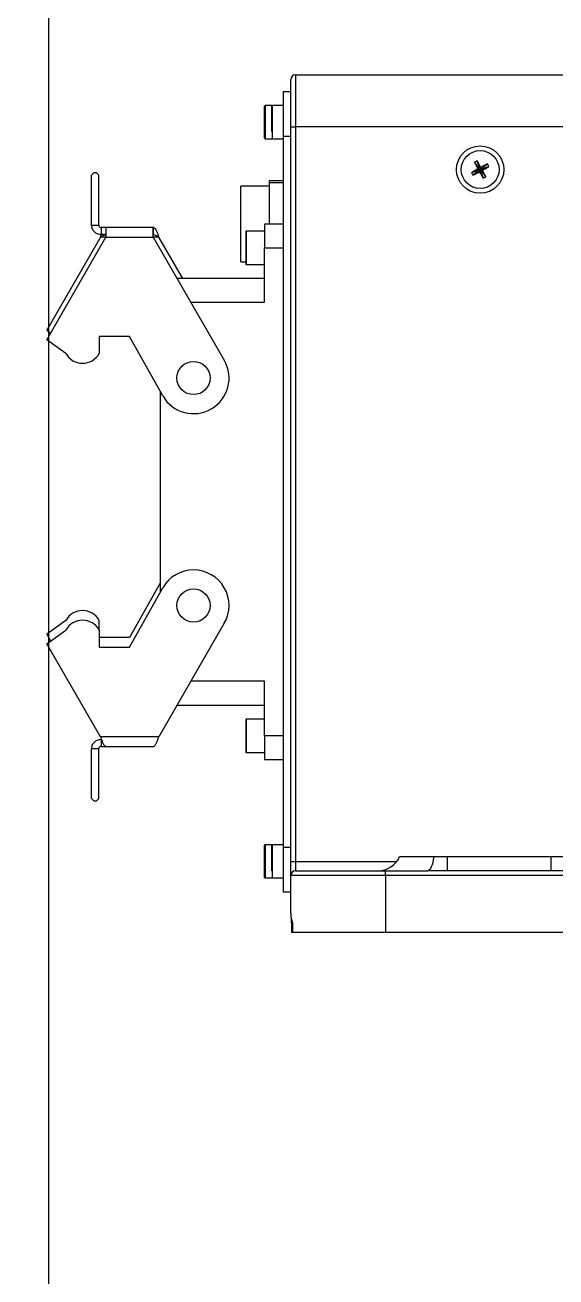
# Model space of a CAD drawing. Header units: inches. Extents: x 205 to 4949, y 179 to 2281.
# Drawn here: x 911.4 to 1023.5, y 915.8 to 1180 of the extents above; entities that cross this region are included whole.
import ezdxf

# ---------------------------------------------------------------- set-up
doc = ezdxf.new("R2010")
doc.units = ezdxf.units.IN
doc.header["$MEASUREMENT"] = 0
doc.linetypes.add('CENTERX2', pattern=[20.32, 12.7, -2.54, 2.54, -2.54])
doc.layers.add('C3弧长', color=7, linetype='Continuous')
doc.layers.add('C7线性', color=7, linetype='Continuous')
doc.styles.get("Standard").update_dxf_attribs({"font": ''})
doc.styles.get('Standard').set_extended_font_data('SimSun')
doc.dimstyles.new('ISO-25', dxfattribs={"dimtxt": 2.5, "dimasz": 2.5, "dimexe": 1.25, "dimexo": 0.625, "dimtad": 1, "dimtxsty": 'Standard', "dimcen": 2.5, "dimadec": 0, "dimazin": 0, "dimtfac": 1, "dimtmove": 0, "dimatfit": 3, "dimfxl": 1, "dimarcsym": 0})

# ---------------------------------------------------------------- blocks, each defined once
blk = doc.blocks.new('*D20')
at = {"layer": 'C7线性', "color": 0, "lineweight": -2}
for p, q in [((530.79, 1381.08), (530.79, 558.38)), ((1122.5, 814.51), (1122.5, 558.38)), ((560.79, 559.63), (1092.5, 559.63))]:
    blk.add_line(p, q, dxfattribs=at)
at = {"layer": 'C7线性', "color": 0}
for points in [[(560.79, 564.63), (560.79, 554.63), (530.79, 559.63)], [(1092.5, 554.63), (1092.5, 564.63), (1122.5, 559.63)]]:
    blk.add_solid(points, dxfattribs=at)
at = {"layer": 'Defpoints', "color": 0}
for p in [(530.79, 1381.7), (1122.5, 815.13), (1122.5, 559.63)]:
    blk.add_point(p, dxfattribs=at)
at = {"layer": 'C7线性', "color": 0, "insert": (825.5, 590.25), "char_height": 2.5, "attachment_point": 2}
blk.add_mtext('\\fSimSun|b1|i0|c134|p2;\\H12x;591.6', dxfattribs=at)
blk = doc.blocks.new('*D23')
at = {"layer": 'C7线性', "color": 0, "lineweight": -2}
for p, q in [((1121.87, 1355.99), (373.76, 1355.99)), ((375.01, 1325.99), (375.01, 879.57)), ((1330.48, 849.57), (373.76, 849.57))]:
    blk.add_line(p, q, dxfattribs=at)
at = {"layer": 'C7线性', "color": 0}
for points in [[(380.01, 1325.99), (370.01, 1325.99), (375.01, 1355.99)], [(370.01, 879.57), (380.01, 879.57), (375.01, 849.57)]]:
    blk.add_solid(points, dxfattribs=at)
at = {"layer": 'Defpoints', "color": 0}
for p in [(1122.5, 1355.99), (375.01, 849.57), (1331.1, 849.57)]:
    blk.add_point(p, dxfattribs=at)
at = {"layer": 'C7线性', "color": 0, "insert": (344.38, 1102.78), "char_height": 2.5, "attachment_point": 2, "rotation": 90}
blk.add_mtext('\\fSimSun|b1|i0|c134|p2;\\H12x;506.4', dxfattribs=at)
blk = doc.blocks.new('*D25')
at = {"layer": 'C7线性', "color": 0, "lineweight": -2}
for p, q in [((916.36, 1665.67), (916.36, 667.33)), ((1122.5, 814.51), (1122.5, 667.33)), ((946.36, 668.58), (1092.5, 668.58))]:
    blk.add_line(p, q, dxfattribs=at)
at = {"layer": 'C7线性', "color": 0}
for points in [[(946.36, 673.58), (946.36, 663.58), (916.36, 668.58)], [(1092.5, 663.58), (1092.5, 673.58), (1122.5, 668.58)]]:
    blk.add_solid(points, dxfattribs=at)
at = {"layer": 'Defpoints', "color": 0}
for p in [(916.36, 1666.3), (1122.5, 815.13), (1122.5, 668.58)]:
    blk.add_point(p, dxfattribs=at)
at = {"layer": 'C7线性', "color": 0, "insert": (1013.54, 699.21), "char_height": 2.5, "attachment_point": 2}
blk.add_mtext('\\fSimSun|b1|i0|c134|p2;\\H12x;206.1', dxfattribs=at)
blk = doc.blocks.new('*D28')
at = {"layer": 'C7线性', "color": 0, "lineweight": -2}
for p, q in [((1093.64, 1516.92), (1093.64, 790.35)), ((1122.5, 814.51), (1122.5, 790.35)), ((1063.64, 791.6), (951.3, 791.6)), ((1093.64, 791.6), (1122.5, 791.6)), ((1152.5, 791.6), (1182.5, 791.6))]:
    blk.add_line(p, q, dxfattribs=at)
at = {"layer": 'C7线性', "color": 0}
for points in [[(1063.64, 786.6), (1063.64, 796.6), (1093.64, 791.6)], [(1152.5, 796.6), (1152.5, 786.6), (1122.5, 791.6)]]:
    blk.add_solid(points, dxfattribs=at)
at = {"layer": 'Defpoints', "color": 0}
for p in [(1093.64, 1517.54), (1122.5, 815.13), (1122.5, 791.6)]:
    blk.add_point(p, dxfattribs=at)
at = {"layer": 'C7线性', "color": 0, "insert": (992.47, 822.22), "char_height": 2.5, "attachment_point": 2}
blk.add_mtext('\\fSimSun|b1|i0|c134|p2;\\H12x;28.9', dxfattribs=at)
blk = doc.blocks.new('*D32')
at = {"layer": 'C7线性', "color": 0, "lineweight": -2}
for p, q in [((1121.87, 1355.99), (449.72, 1355.99)), ((450.97, 1116.19), (450.97, 1325.99)), ((864.99, 1086.19), (449.72, 1086.19))]:
    blk.add_line(p, q, dxfattribs=at)
at = {"layer": 'C7线性', "color": 0}
for points in [[(455.97, 1325.99), (445.97, 1325.99), (450.97, 1355.99)], [(445.97, 1116.19), (455.97, 1116.19), (450.97, 1086.19)]]:
    blk.add_solid(points, dxfattribs=at)
at = {"layer": 'Defpoints', "color": 0}
for p in [(450.97, 1355.99), (1122.5, 1355.99), (865.61, 1086.19)]:
    blk.add_point(p, dxfattribs=at)
at = {"layer": 'C7线性', "color": 0, "insert": (420.34, 1221.09), "char_height": 2.5, "attachment_point": 2, "rotation": 90}
blk.add_mtext('\\fSimSun|b1|i0|c134|p2;\\H12x;269.8', dxfattribs=at)
blk = doc.blocks.new('*D33')
at = {"layer": 'C7线性', "color": 0, "lineweight": -2}
for p, q in [((865.61, 1085.57), (865.61, 614.61)), ((1122.5, 814.51), (1122.5, 614.61)), ((895.61, 615.86), (1092.5, 615.86))]:
    blk.add_line(p, q, dxfattribs=at)
at = {"layer": 'C7线性', "color": 0}
for points in [[(895.61, 620.86), (895.61, 610.86), (865.61, 615.86)], [(1092.5, 610.86), (1092.5, 620.86), (1122.5, 615.86)]]:
    blk.add_solid(points, dxfattribs=at)
at = {"layer": 'Defpoints', "color": 0}
for p in [(865.61, 1086.19), (1122.5, 815.13), (1122.5, 615.86)]:
    blk.add_point(p, dxfattribs=at)
at = {"layer": 'C7线性', "color": 0, "insert": (988.94, 646.49), "char_height": 2.5, "attachment_point": 2}
blk.add_mtext('\\fSimSun|b1|i0|c134|p2;\\H12x;256.9', dxfattribs=at)

msp = doc.modelspace()

# ---------------------------------------------------------------- linework, layer by layer
at = {"linetype": 'Continuous', "lineweight": 25}
for p, q in [((967.4925, 1158.4839), (967.4925, 1168.4843)), ((968.4926, 1169.4843), (968.4926, 1158.4839)), ((968.4926, 1169.4843), (1029.2955, 1169.4843)), ((965.9925, 1165.9842), (967.4925, 1165.9842)), ((965.9925, 1156.4838), (965.9925, 1165.9842)), ((961.9923, 1156.0838), (961.9923, 1162.8841)), ((965.9925, 1162.9841), (962.0923, 1162.9841)), ((962.0923, 1162.9841), (962.0923, 1155.9838)), ((963.4924, 1157.4996), (963.4924, 1162.8841)), ((965.9925, 1162.9841), (963.5924, 1162.9841)), ((963.5924, 1162.9841), (963.5924, 1157.4412)), ((963.5924, 1157.4412), (963.5924, 1155.9838)), ((967.4925, 1158.4839), (968.4926, 1158.4839)), ((967.4925, 1003.478), (967.4925, 1158.4839)), ((1029.2955, 1158.4839), (968.4926, 1158.4839)), ((968.4926, 1158.4839), (968.4926, 1003.478)), ((962.0923, 1155.9838), (965.9925, 1155.9838)), ((963.5924, 1155.9838), (965.9925, 1155.9838)), ((965.9925, 1006.4781), (965.9925, 1156.4838)), ((967.4925, 1156.4838), (965.9925, 1156.4838)), ((1007.4941, 1149.4836), (1005.6579, 1148.8273)), ((1007.4941, 1149.4836), (1005.9523, 1148.2899)), ((1007.4941, 1149.4836), (1006.3004, 1151.0254)), ((1007.4941, 1149.4836), (1006.8378, 1151.3197)), ((1007.0226, 1149.6214), (1007.4941, 1149.4836)), ((1007.4941, 1149.4836), (1007.3563, 1149.0121)), ((1007.4941, 1149.4836), (1009.0359, 1150.6773)), ((1007.4941, 1149.4836), (1009.3302, 1150.1399)), ((1007.4941, 1149.4836), (1007.6318, 1149.955)), ((1007.4941, 1149.4836), (1008.1504, 1147.6475)), ((1007.4941, 1149.4836), (1008.6878, 1147.9418)), ((1007.9655, 1149.3458), (1007.4941, 1149.4836)), ((962.9924, 1147.1844), (965.9925, 1147.1844)), ((962.9924, 1146.7681), (962.9924, 1147.1844)), ((962.9924, 1146.7681), (965.9925, 1146.7681)), ((962.9924, 1137.9831), (962.9924, 1146.7681)), ((962.9924, 1145.9834), (956.9921, 1145.9834)), ((956.9921, 1130.9), (956.9921, 1145.9834)), ((957.9922, 1136.3831), (957.9922, 1129.5828)), ((961.9923, 1136.4831), (958.0922, 1136.4831)), ((958.0922, 1136.4831), (958.0922, 1129.4828)), ((965.9925, 1137.9831), (961.9923, 1137.9831)), ((961.9923, 1137.9831), (961.9923, 1132.983)), ((938.4866, 1135.2138), (953.4872, 1109.232)), ((944.7034, 1126.4827), (939.6414, 1135.2503)), ((956.9921, 1129.9828), (956.9921, 1130.9)), ((961.9923, 1132.983), (965.9925, 1132.983)), ((961.9923, 1121.4825), (961.9923, 1132.983)), ((956.9921, 1129.9828), (957.9922, 1129.9828)), ((958.0922, 1129.4828), (961.9923, 1129.4828)), ((961.9923, 1126.4827), (943.5275, 1126.4827)), ((946.4144, 1121.4825), (961.9923, 1121.4825)), ((940.4963, 1101.7318), (933.4864, 1114.2468)), ((939.9915, 1060.3289), (939.9915, 1102.6331)), ((939.9915, 1062.3655), (933.4864, 1050.7518)), ((933.4864, 1048.7152), (940.4963, 1061.2302)), ((953.4872, 1053.7299), (939.6414, 1029.7483)), ((961.9923, 1041.4795), (946.4144, 1041.4795)), ((961.9923, 1029.979), (961.9923, 1041.4795)), ((943.5275, 1036.4793), (961.9923, 1036.4793)), ((957.9922, 1033.3792), (957.9922, 1029.979)), ((961.9923, 1033.4792), (958.0922, 1033.4792)), ((958.0922, 1033.4792), (958.0922, 1026.4789)), ((961.9923, 1000.0779), (961.9923, 1006.8782)), ((965.9925, 1006.9782), (962.0923, 1006.9782)), ((962.0923, 1006.9782), (962.0923, 999.9779)), ((963.4924, 1001.4937), (963.4924, 1006.8782)), ((965.9925, 1006.9782), (963.5924, 1006.9782)), ((963.5924, 1006.9782), (963.5924, 1001.4353)), ((965.9925, 996.9778), (965.9925, 1006.4781)), ((965.9925, 1006.4781), (967.4925, 1006.4781)), ((990.4934, 1004.4781), (997.6954, 1004.4781)), ((997.6954, 1004.4781), (1000.4938, 1004.4781)), ((1000.4938, 1004.4781), (1000.4938, 1001.473)), ((1000.4938, 1004.4781), (1022.4946, 1004.4781)), ((1022.4946, 1001.473), (1022.4946, 1004.4781)), ((1022.4946, 1004.4781), (1025.293, 1004.4781)), ((963.5924, 1001.4353), (963.5924, 999.9779)), ((967.4925, 1003.478), (968.4926, 1003.478)), ((967.4925, 1000.4779), (967.4925, 1003.478)), ((968.4926, 1003.478), (968.4926, 1001.4779)), ((968.4926, 1003.478), (989.9108, 1003.478)), ((968.4926, 1001.4779), (987.4933, 1001.4779)), ((987.4933, 1000.4779), (987.4933, 1001.4779)), ((987.4933, 1001.4779), (996.413, 1001.4779)), ((1022.4946, 1001.473), (1000.4938, 1001.473)), ((962.0923, 999.9779), (965.9925, 999.9779)), ((963.5924, 999.9779), (965.9925, 999.9779)), ((987.4933, 1000.4779), (967.4925, 1000.4779)), ((967.4925, 992.5338), (967.4925, 1000.4779)), ((987.4933, 1000.4779), (987.4933, 988.4775)), ((1033.7505, 1000.4779), (987.4933, 1000.4779)), ((967.4925, 996.9778), (965.9925, 996.9778)), ((967.6946, 990.4775), (967.6946, 988.4775)), ((967.8966, 990.4775), (967.6946, 990.4775)), ((967.8966, 988.4775), (967.6946, 988.4775)), ((967.8966, 990.4775), (967.8966, 988.4775)), ((987.4933, 988.4775), (967.8966, 988.4775)), ((1032.495, 988.4775), (987.4933, 988.4775))]:
    msp.add_line(p, q, dxfattribs=at)
at = {"color": 7, "linetype": 'Continuous', "lineweight": 25}
for p, q in [((925.9679, 1148.7691), (925.4679, 1148.2691)), ((925.4679, 1137.7504), (925.4679, 1148.2691)), ((926.4679, 1148.7691), (925.9679, 1148.7691)), ((926.4679, 1148.7691), (926.9679, 1148.2691)), ((926.9679, 1137.7504), (926.9679, 1148.2691)), ((925.4679, 1137.7504), (926.9679, 1137.7504)), ((927.468, 1137.2504), (927.468, 1135.7503)), ((928.4862, 1137.2504), (927.468, 1137.2504)), ((938.4866, 1137.2504), (928.4862, 1137.2504)), ((928.4862, 1137.2504), (928.4862, 1135.2503)), ((938.4866, 1135.2503), (938.4866, 1137.2504)), ((938.5077, 1137.2504), (938.4866, 1137.2504)), ((938.5077, 1135.7503), (938.5077, 1137.2504)), ((927.3315, 1135.2503), (915.9858, 1115.5989)), ((915.9858, 1113.5623), (928.4862, 1135.2138)), ((927.3315, 1135.2503), (927.5044, 1135.7187)), ((928.4862, 1135.7503), (927.468, 1135.7503)), ((928.4862, 1135.2503), (938.4866, 1135.2503)), ((928.4862, 1135.2138), (928.4862, 1135.2503)), ((938.4866, 1135.7503), (938.5077, 1135.7503)), ((938.4866, 1135.2503), (938.4866, 1135.2138)), ((915.9858, 1115.5989), (916.8184, 1115.0045)), ((920.0554, 1110.6572), (915.9858, 1113.5623)), ((933.4864, 1114.2468), (927.0557, 1114.2468)), ((927.0557, 1114.2468), (927.0557, 1110.6572)), ((920.0554, 1054.3414), (915.9858, 1051.4362)), ((927.0557, 1052.3048), (927.0557, 1054.3414)), ((915.9858, 1049.3996), (920.0554, 1052.3048)), ((927.0557, 1052.3048), (927.0557, 1048.7152)), ((915.9858, 1051.4362), (916.8184, 1049.994)), ((927.3315, 1029.7483), (915.9858, 1049.3996)), ((933.4864, 1050.7518), (927.0557, 1050.7518)), ((927.0557, 1048.7152), (933.4864, 1048.7152)), ((939.6414, 1029.7483), (927.3315, 1029.7483)), ((927.468, 1029.2482), (927.468, 1027.7482)), ((957.9922, 1029.979), (957.9922, 1026.5789)), ((965.9925, 1029.979), (961.9923, 1029.979)), ((961.9923, 1029.979), (961.9923, 1024.9788)), ((926.9679, 1027.2482), (925.4679, 1027.2482)), ((925.4679, 1016.7295), (925.4679, 1027.2482)), ((926.9679, 1016.7295), (926.9679, 1027.2482)), ((927.468, 1027.7482), (928.4652, 1027.7482)), ((928.4652, 1027.7482), (938.5077, 1027.7482)), ((958.0922, 1026.4789), (961.9923, 1026.4789)), ((961.9923, 1024.9788), (965.9925, 1024.9788)), ((925.4679, 1016.7295), (925.9679, 1016.2295)), ((925.9679, 1016.2295), (926.4679, 1016.2295)), ((926.9679, 1016.7295), (926.4679, 1016.2295))]:
    msp.add_line(p, q, dxfattribs=at)
at = {"color": 1, "linetype": 'Continuous', "lineweight": 25}
for p, q in [((928.4862, 1135.2503), (927.3315, 1135.2503)), ((939.6414, 1135.2503), (938.4866, 1135.2503))]:
    msp.add_line(p, q, dxfattribs=at)
at = {"linetype": 'Continuous', "lineweight": 25, "flags": 128}
msp.add_lwpolyline([(997.6954, 1004.4781), (997.6011, 1003.8373), (997.482, 1003.2518), (997.3404, 1002.734), (997.1794, 1002.2947), (997.0023, 1001.943), (996.8129, 1001.6865), (996.6151, 1001.5304), (996.413, 1001.4779)], dxfattribs=at)
at = {"linetype": 'Continuous', "lineweight": 25}
for centre, radius in [((1007.4941, 1149.4836), 5.0002), ((1007.4941, 1149.4836), 4.0002), ((946.9918, 1105.4819), 3.5001), ((946.9918, 1057.4801), 3.5001)]:
    msp.add_circle(centre, radius, dxfattribs=at)
at = {"color": 3, "linetype": 'CENTERX2', "lineweight": 18}
msp.add_arc((1122.4984, 1355.9914), 295.0112, 315, 175, dxfattribs=at)
at = {"linetype": 'Continuous', "lineweight": 25}
for centre, radius, start, end in [((968.4926, 1168.4843), 1, 90, 180), ((962.0923, 1162.8841), 0.1, 90, 180), ((962.0923, 1156.0838), 0.1, 180, 270), ((1027.7711, 1112.3943), 42.6187, 119.133065, 121.25584), ((1010.7448, 1143.5482), 8.6984, 116.690067, 120.726837), ((1044.5531, 1169.8158), 42.6187, 206.161064, 208.283838), ((970.4048, 1129.2066), 42.6187, 29.133065, 31.25584), ((1027.8263, 1112.4245), 42.6187, 116.161064, 118.283838), ((987.217, 1186.5729), 42.6187, 299.133065, 301.25584), ((970.435, 1129.1514), 42.6187, 26.161064, 28.283838), ((1001.5586, 1146.2329), 8.6984, 26.690067, 30.726837), ((1013.4295, 1152.7343), 8.6984, 206.690067, 210.726837), ((987.1619, 1186.5426), 42.6187, 296.161064, 298.283838), ((1044.5833, 1169.7606), 42.6187, 209.133065, 211.25584), ((1004.2434, 1155.419), 8.6984, 296.690067, 300.726837), ((958.0922, 1136.3831), 0.1, 90, 180), ((958.0922, 1129.5828), 0.1, 180, 270), ((946.9918, 1105.4819), 7.5003, 210, 30), ((946.9918, 1057.4801), 7.5003, 330, 150), ((958.0922, 1033.3792), 0.1, 90, 180), ((962.0923, 1006.8782), 0.1, 90, 180), ((985.9107, 1006.4781), 5.0002, 270, 336.421822), ((968.4926, 1000.4779), 1, 90, 180), ((962.0923, 1000.0779), 0.1, 180, 270), ((964.6945, 990.4775), 3.0001, 0, 10.913617)]:
    msp.add_arc(centre, radius, start, end, dxfattribs=at)
at = {"color": 7, "linetype": 'Continuous', "lineweight": 25}
for centre, radius, start, end in [((923.5556, 1112.5938), 4.0002, 208.955024, 331.044976), ((923.5556, 1052.4048), 4.0002, 28.955024, 151.044976), ((923.5556, 1050.3682), 4.0002, 28.955024, 151.044976), ((958.0922, 1026.5789), 0.1, 180, 270)]:
    msp.add_arc(centre, radius, start, end, dxfattribs=at)
for points in [[(927.468, 1135.7503), (927.2059, 1135.7804), (926.6817, 1135.8405), (926.0206, 1136.303), (925.5581, 1136.9641), (925.4979, 1137.4883), (925.4679, 1137.7504)], [(926.9679, 1137.7504), (926.9755, 1137.6849), (926.9905, 1137.5538), (927.1061, 1137.3886), (927.2714, 1137.2729), (927.4024, 1137.2579), (927.468, 1137.2504)], [(925.4679, 1027.2482), (925.4979, 1027.5103), (925.5581, 1028.0344), (926.0206, 1028.6955), (926.6817, 1029.1581), (927.2059, 1029.2182), (927.468, 1029.2482)], [(927.468, 1027.7482), (927.4024, 1027.7407), (927.2714, 1027.7256), (927.1061, 1027.61), (926.9905, 1027.4447), (926.9755, 1027.3137), (926.9679, 1027.2482)]]:
    msp.add_open_spline(points, degree=3, dxfattribs=at)
for points, knots in [([(938.5077, 1137.2504), (938.5968, 1137.2237), (938.7723, 1137.1713), (939.034, 1136.7709), (939.2928, 1136.2003), (939.4958, 1135.6536), (939.6116, 1135.3329), (939.6414, 1135.2503)], [0, 0, 0, 0, 0.23563038, 0.4640036, 0.69237071, 0.92073775, 1, 1, 1, 1]), ([(927.3315, 1135.2503), (927.471, 1135.3464), (927.7538, 1135.5412), (928.1324, 1135.7231), (928.3703, 1135.7426), (928.4652, 1135.7503)], [0, 0, 0, 0, 0.36896066, 0.74819802, 1, 1, 1, 1]), ([(938.5077, 1135.7503), (938.6472, 1135.7337), (938.93, 1135.7), (939.3086, 1135.4797), (939.5465, 1135.3157), (939.6414, 1135.2503)], [0, 0, 0, 0, 0.36896066, 0.74819802, 1, 1, 1, 1]), ([(927.3315, 1029.7483), (927.4206, 1029.5014), (927.5961, 1029.0153), (927.8578, 1028.3864), (928.1166, 1027.94), (928.3196, 1027.7636), (928.4354, 1027.7513), (928.4652, 1027.7482)], [0, 0, 0, 0, 0.23563038, 0.4640036, 0.69237071, 0.92073775, 1, 1, 1, 1]), ([(938.5077, 1027.7482), (938.5968, 1027.7748), (938.7723, 1027.8273), (939.034, 1028.2276), (939.2928, 1028.7983), (939.4958, 1029.345), (939.6116, 1029.6656), (939.6414, 1029.7483)], [0, 0, 0, 0, 0.23563038, 0.4640036, 0.69237071, 0.92073775, 1, 1, 1, 1])]:
    msp.add_open_spline(points, degree=3, knots=knots, dxfattribs=at)
at = {"linetype": 'Continuous', "lineweight": 25}
for points in [[(1000.4938, 1001.473), (999.1329, 1001.473), (997.7723, 1001.4779), (996.413, 1001.4779)], [(1026.5754, 1001.4779), (1025.2161, 1001.4779), (1023.8555, 1001.473), (1022.4946, 1001.473)]]:
    msp.add_open_spline(points, degree=3, dxfattribs=at)
for points, knots in [([(967.4925, 992.5338), (967.4925, 992.2108), (967.5274, 991.8738), (967.6288, 991.3566), (967.6709, 991.1823), (967.7714, 990.8312), (967.8301, 990.6538), (967.8966, 990.4775)], [0, 0, 0, 0, 0.5, 0.5, 0.75, 0.75, 1, 1, 1, 1]), ([(967.5016, 992.5322), (967.5001, 992.3749), (967.4951, 991.8854), (967.5977, 991.391), (967.6673, 991.0555)], [0, 0, 0, 0, 0.32143954, 1, 1, 1, 1]), ([(967.8966, 990.4775), (967.895, 990.4798), (967.8933, 990.4822), (967.8907, 990.4859), (967.8846, 990.4948), (967.8632, 990.5258), (967.7997, 990.6237), (967.7138, 990.7926), (967.6524, 990.9506), (967.6436, 991.0395), (967.6425, 991.0509)], [0, 0, 0, 0, 0.01189203, 0.01269833, 0.01924992, 0.05790125, 0.17431237, 0.52924594, 0.93959747, 1, 1, 1, 1])]:
    msp.add_open_spline(points, degree=3, knots=knots, dxfattribs=at)
at = {"layer": 'C3弧长', "color": 1}
for radius, start, end in [(592.83, 315, 175), (372.5355, 123.595633, 226.404367)]:
    msp.add_arc((1122.4984, 1355.9914), radius, start, end, dxfattribs=at)

# ---------------------------------------------------------------- dimensions: what is measured, and where the dimension line sits
at = {"layer": 'C7线性'}
for base, p1, text, picture, middle in [((1122.4984, 668.5843), (916.3641, 1666.2999), '\\fSimSun|b1|i0|c134|p2;\\H12x;206.1', '*D25', (1013.5392, 668.5843)), ((1122.4984, 791.5996), (1093.6443, 1517.5441), '\\fSimSun|b1|i0|c134|p2;\\H12x;28.9', '*D28', (992.4699, 791.5996)), ((1122.4984, 559.628), (530.7911, 1381.7034), '\\fSimSun|b1|i0|c134|p2;\\H12x;591.6', '*D20', (825.5016, 559.628)), ((1122.4984, 615.8635), (865.6112, 1086.1921), '\\fSimSun|b1|i0|c134|p2;\\H12x;256.9', '*D33', (988.9361, 615.8635))]:
    dim = msp.add_linear_dim(base=base, p1=p1, p2=(1122.4984, 815.1323), text=text, dimstyle='ISO-25', override={"dimasz": 30, "dimtxsty": 'Standard'}, dxfattribs=at)
    dim.commit()
    dim.dimension.update_dxf_attribs({"geometry": picture, "text_midpoint": middle, "dimtype": 160})
for base, p1, p2, text, picture, middle in [((375.0069, 849.5683), (1122.4984, 1355.9914), (1331.1029, 849.5683), '\\fSimSun|b1|i0|c134|p2;\\H12x;506.4', '*D23', (375.0069, 1102.7799)), ((450.968, 1355.9914), (865.6112, 1086.1921), (1122.4984, 1355.9914), '\\fSimSun|b1|i0|c134|p2;\\H12x;269.8', '*D32', (450.968, 1221.0918))]:
    dim = msp.add_linear_dim(base=base, p1=p1, p2=p2, angle=90, text=text, dimstyle='ISO-25', override={"dimasz": 30, "dimtxsty": 'Standard'}, dxfattribs=at)
    dim.commit()
    dim.dimension.update_dxf_attribs({"geometry": picture, "text_midpoint": middle, "dimtype": 160})

doc.saveas('drawing.dxf')
